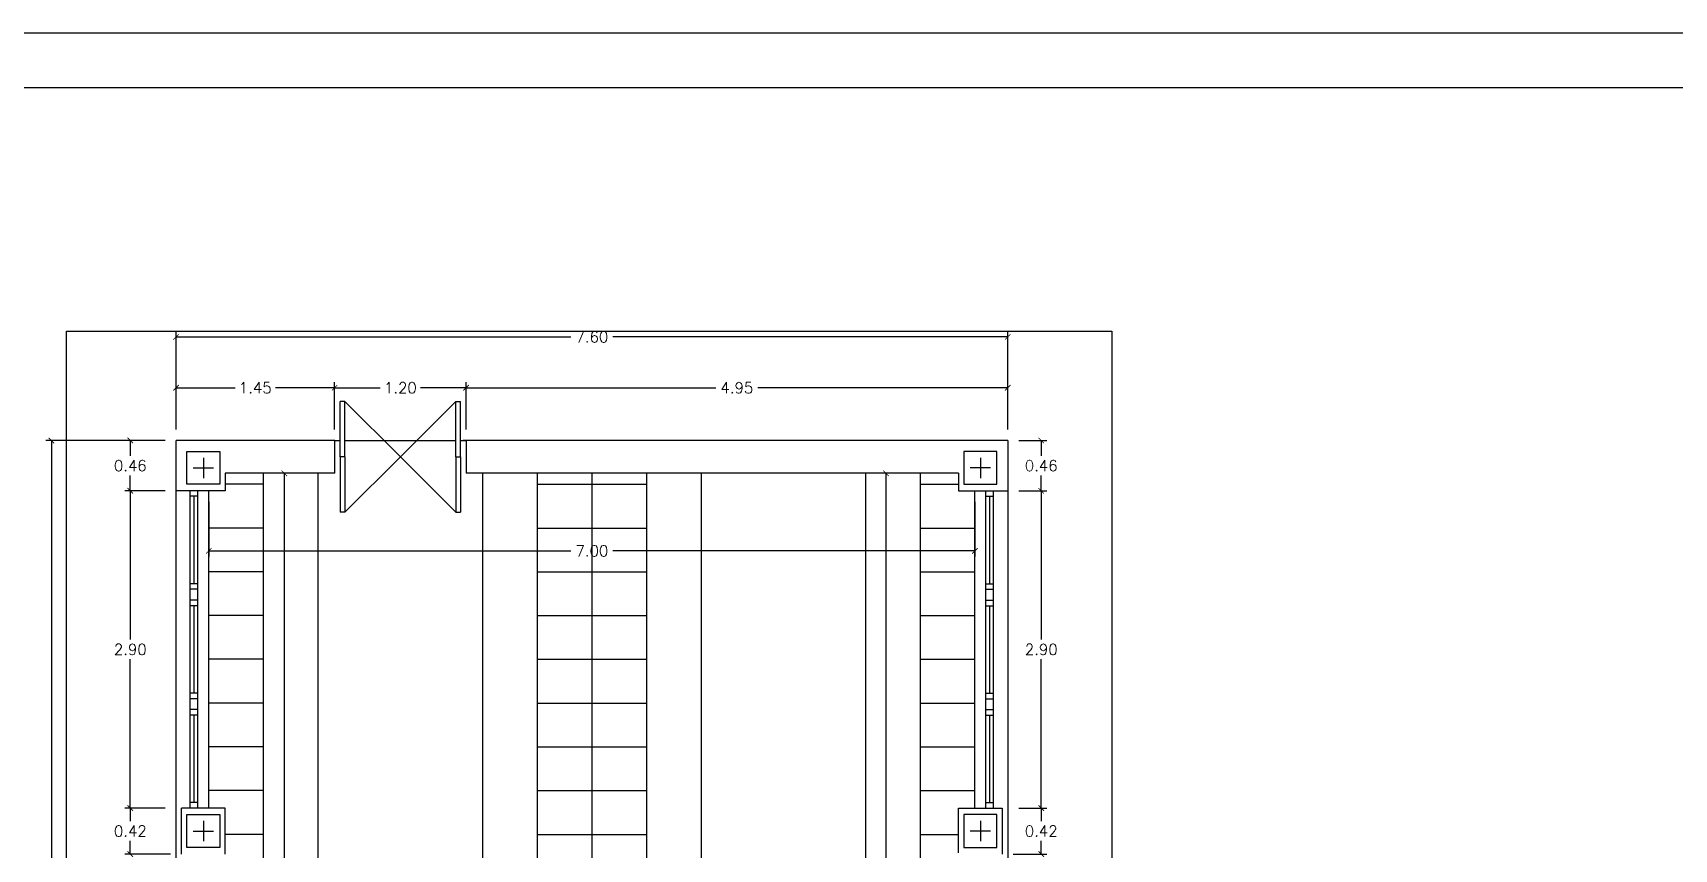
# Model space of a CAD drawing. Header units: millimetres. Extents: x 277.2 to 319.3, y 325.5 to 355.2.
# Drawn here: x 284.73 to 299.72, y 347.77 to 355.23 of the extents above; entities that cross this region are included whole.
import ezdxf

# ---------------------------------------------------------------- set-up
doc = ezdxf.new("R2010")
doc.units = ezdxf.units.MM
doc.header["$MEASUREMENT"] = 0
for name, color, linetype in [('015', 1, 'Continuous'), ('06', 6, 'Continuous'), ('COTAS', 7, 'Continuous'), ('LINEA', 3, 'Continuous'), ('MUROS', 2, 'Continuous'), ('PILARES', 2, 'Continuous'), ('PUERTAS', 3, 'Continuous'), ('TEXTOS', 7, 'Continuous'), ('VENTANAS', 9, 'Continuous')]:
    doc.layers.add(name, color=color, linetype=linetype)
doc.styles.get("Standard").update_dxf_attribs({"font": 'romans.shx'})
doc.dimstyles.new('ANTONIO', dxfattribs={"dimscale": 0.05, "dimtxt": 2, "dimasz": 1, "dimexe": 1, "dimexo": 2, "dimgap": 0.8, "dimtad": 0, "dimtih": 1, "dimtoh": 1, "dimzin": 0, "dimdsep": 46, "dimtxsty": 'Standard', "dimblk": 'ARCHTICK', "dimcen": 0.5, "dimclrd": 1, "dimclre": 1, "dimclrt": 4, "dimadec": 0, "dimazin": 0, "dimtfac": 1, "dimtofl": 0, "dimtmove": 0, "dimatfit": 3, "dimldrblk": 'DOTSMALL', "dimfxl": 1, "dimtolj": 1, "dimtzin": 0, "dimarcsym": 0})

# ---------------------------------------------------------------- blocks, each defined once
blk = doc.blocks.new('A1H')
at = {"layer": '015'}
blk.add_lwpolyline([(-831, -10), (-831, 584), (10, 584), (10, -10)], close=True, dxfattribs=at)
at = {"layer": '06'}
blk.add_lwpolyline([(-806, 0), (-806, 574), (0, 574), (0, 0)], close=True, dxfattribs=at)
blk = doc.blocks.new('A$C64186889')
at = {"layer": 'PILARES', "linetype": 'Continuous', "ltscale": 0.07}
for p, q in [((0.243, 0.15), (0.057, 0.15)), ((0.15, 0.243), (0.15, 0.057))]:
    blk.add_line(p, q, dxfattribs=at)
blk.add_lwpolyline([(0, 0), (0.3, 0), (0.3, 0.3), (0, 0.3)], close=True, dxfattribs=at)
blk = doc.blocks.new('_ArchTick')
at = {"color": 0, "const_width": 0.15}
blk.add_lwpolyline([(-0.5, -0.5), (0.5, 0.5)], dxfattribs=at)
blk = doc.blocks.new('*D113')
at = {"layer": 'COTAS', "color": 1, "linetype": 'Continuous'}
for p, q in [((269.194, 174.679), (269.45, 174.679)), ((269.4, 174.679), (269.4, 174.559)), ((269.4, 174.259), (269.4, 174.379)), ((269.144, 174.259), (269.45, 174.259))]:
    blk.add_line(p, q, dxfattribs=at)
at = {"layer": 'Defpoints', "color": 0, "linetype": 'Continuous'}
for p in [(269.094, 174.679), (269.044, 174.259), (269.4, 174.259)]:
    blk.add_point(p, dxfattribs=at)
at = {"layer": 'COTAS', "color": 1, "linetype": 'Continuous', "xscale": 0.05, "yscale": 0.05, "zscale": 0.05}
for p, rotation in [((269.4, 174.679), 90), ((269.4, 174.259), 270)]:
    blk.add_blockref('_ArchTick', p, dxfattribs=dict(at, rotation=rotation))
at = {"layer": 'COTAS', "color": 4, "linetype": 'Continuous', "insert": (269.4, 174.469), "char_height": 0.1, "attachment_point": 5}
blk.add_mtext('\\A1;0.42', dxfattribs=at)
blk = doc.blocks.new('_DotSmall')
at = {"layer": 'TEXTOS', "color": 0, "linetype": 'Continuous', "const_width": 0.5}
blk.add_lwpolyline([(-0.0625, 0, 1), (0.0625, 0, 1)], format="xyb", close=True, dxfattribs=at)
blk = doc.blocks.new('*D17')
at = {"layer": 'COTAS', "color": 1, "linetype": 'Continuous'}
for p, q in [((261.394, 174.679), (261.026, 174.679)), ((261.076, 174.679), (261.076, 174.559)), ((261.076, 174.259), (261.076, 174.379)), ((261.444, 174.259), (261.026, 174.259))]:
    blk.add_line(p, q, dxfattribs=at)
at = {"layer": 'Defpoints', "color": 0, "linetype": 'Continuous'}
for p in [(261.494, 174.679), (261.076, 174.259), (261.544, 174.259)]:
    blk.add_point(p, dxfattribs=at)
at = {"layer": 'COTAS', "color": 1, "linetype": 'Continuous', "xscale": 0.05, "yscale": 0.05, "zscale": 0.05}
for p, rotation in [((261.076, 174.679), 90), ((261.076, 174.259), 270)]:
    blk.add_blockref('_ArchTick', p, dxfattribs=dict(at, rotation=rotation))
at = {"layer": 'COTAS', "color": 4, "linetype": 'Continuous', "insert": (261.076, 174.469), "char_height": 0.1, "attachment_point": 5}
blk.add_mtext('\\A1;0.42', dxfattribs=at)
blk = doc.blocks.new('*D107')
at = {"layer": 'COTAS', "color": 1, "linetype": 'Continuous'}
for p, q in [((269.194, 178.039), (269.45, 178.039)), ((269.4, 178.039), (269.4, 177.899)), ((269.194, 177.579), (269.45, 177.579)), ((269.4, 177.579), (269.4, 177.719))]:
    blk.add_line(p, q, dxfattribs=at)
at = {"layer": 'Defpoints', "color": 0, "linetype": 'Continuous'}
for p in [(269.094, 178.039), (269.4, 178.039), (269.094, 177.579)]:
    blk.add_point(p, dxfattribs=at)
at = {"layer": 'COTAS', "color": 1, "linetype": 'Continuous', "xscale": 0.05, "yscale": 0.05, "zscale": 0.05}
for p, rotation in [((269.4, 178.039), 90), ((269.4, 177.579), 270)]:
    blk.add_blockref('_ArchTick', p, dxfattribs=dict(at, rotation=rotation))
at = {"layer": 'COTAS', "color": 4, "linetype": 'Continuous', "insert": (269.4, 177.809), "char_height": 0.1, "attachment_point": 5}
blk.add_mtext('\\A1;0.46', dxfattribs=at)
blk = doc.blocks.new('*D106')
at = {"layer": 'COTAS', "color": 1, "linetype": 'Continuous'}
for p, q in [((269.194, 177.579), (269.45, 177.579)), ((269.4, 177.579), (269.4, 176.219)), ((269.4, 174.679), (269.4, 176.039)), ((269.194, 174.679), (269.45, 174.679))]:
    blk.add_line(p, q, dxfattribs=at)
at = {"layer": 'Defpoints', "color": 0, "linetype": 'Continuous'}
for p in [(269.094, 177.579), (269.4, 177.579), (269.094, 174.679)]:
    blk.add_point(p, dxfattribs=at)
at = {"layer": 'COTAS', "color": 1, "linetype": 'Continuous', "xscale": 0.05, "yscale": 0.05, "zscale": 0.05}
for p, rotation in [((269.4, 177.579), 90), ((269.4, 174.679), 270)]:
    blk.add_blockref('_ArchTick', p, dxfattribs=dict(at, rotation=rotation))
at = {"layer": 'COTAS', "color": 4, "linetype": 'Continuous', "insert": (269.4, 176.129), "char_height": 0.1, "attachment_point": 5}
blk.add_mtext('\\A1;2.90', dxfattribs=at)
blk = doc.blocks.new('*D94')
at = {"layer": 'COTAS', "color": 1, "linetype": 'Continuous', "lineweight": -2}
for p, q in [((262.694, 177.739), (262.433, 177.739)), ((262.483, 177.739), (262.483, 169.179)), ((262.483, 160.439), (262.483, 168.999)), ((262.694, 160.439), (262.433, 160.439))]:
    blk.add_line(p, q, dxfattribs=at)
at = {"layer": 'Defpoints', "color": 0, "linetype": 'Continuous'}
for p in [(262.794, 177.739), (262.483, 160.439), (262.794, 160.439)]:
    blk.add_point(p, dxfattribs=at)
at = {"layer": 'COTAS', "color": 1, "linetype": 'Continuous', "lineweight": -2, "xscale": 0.05, "yscale": 0.05, "zscale": 0.05}
for p, rotation in [((262.483, 177.739), 90), ((262.483, 160.439), 270)]:
    blk.add_blockref('_ArchTick', p, dxfattribs=dict(at, rotation=rotation))
at = {"layer": 'COTAS', "color": 4, "linetype": 'Continuous', "insert": (262.483, 169.089), "char_height": 0.1, "attachment_point": 5}
blk.add_mtext('\\A1;17.30', dxfattribs=at)
blk = doc.blocks.new('*D93')
at = {"layer": 'COTAS', "color": 1, "linetype": 'Continuous', "lineweight": -2}
for p, q in [((268.194, 177.739), (267.931, 177.739)), ((267.981, 177.739), (267.981, 171.148)), ((267.981, 164.377), (267.981, 170.968)), ((268.194, 164.377), (267.931, 164.377))]:
    blk.add_line(p, q, dxfattribs=at)
at = {"layer": 'Defpoints', "color": 0, "linetype": 'Continuous'}
for p in [(268.294, 177.739), (267.981, 164.377), (268.294, 164.377)]:
    blk.add_point(p, dxfattribs=at)
at = {"layer": 'COTAS', "color": 1, "linetype": 'Continuous', "lineweight": -2, "xscale": 0.05, "yscale": 0.05, "zscale": 0.05}
for p, rotation in [((267.981, 177.739), 90), ((267.981, 164.377), 270)]:
    blk.add_blockref('_ArchTick', p, dxfattribs=dict(at, rotation=rotation))
at = {"layer": 'COTAS', "color": 4, "linetype": 'Continuous', "insert": (267.981, 171.058), "char_height": 0.1, "attachment_point": 5}
blk.add_mtext('\\A1;13.36', dxfattribs=at)
blk = doc.blocks.new('*D46')
at = {"layer": 'COTAS', "color": 1, "linetype": 'Continuous', "lineweight": -2}
for p, q in [((261.394, 178.039), (260.305, 178.039)), ((260.355, 178.039), (260.355, 169.179)), ((260.355, 160.139), (260.355, 168.999)), ((261.394, 160.139), (260.305, 160.139))]:
    blk.add_line(p, q, dxfattribs=at)
at = {"layer": 'Defpoints', "color": 0, "linetype": 'Continuous'}
for p in [(261.494, 178.039), (260.355, 160.139), (261.494, 160.139)]:
    blk.add_point(p, dxfattribs=at)
at = {"layer": 'COTAS', "color": 1, "linetype": 'Continuous', "lineweight": -2, "xscale": 0.05, "yscale": 0.05, "zscale": 0.05}
for p, rotation in [((260.355, 178.039), 90), ((260.355, 160.139), 270)]:
    blk.add_blockref('_ArchTick', p, dxfattribs=dict(at, rotation=rotation))
at = {"layer": 'COTAS', "color": 4, "linetype": 'Continuous', "insert": (260.355, 169.089), "char_height": 0.1, "attachment_point": 5}
blk.add_mtext('\\A1;17.90', dxfattribs=at)
blk = doc.blocks.new('*D45')
at = {"layer": 'COTAS', "color": 1, "linetype": 'Continuous', "lineweight": -2}
for p, q in [((261.494, 178.139), (261.494, 179.036)), ((261.494, 178.986), (265.101, 178.986)), ((269.094, 178.986), (265.486, 178.986)), ((269.094, 178.139), (269.094, 179.036))]:
    blk.add_line(p, q, dxfattribs=at)
at = {"layer": 'Defpoints', "color": 0, "linetype": 'Continuous'}
for p in [(261.494, 178.986), (261.494, 178.039), (269.094, 178.039)]:
    blk.add_point(p, dxfattribs=at)
at = {"layer": 'COTAS', "color": 1, "linetype": 'Continuous', "lineweight": -2, "xscale": 0.05, "yscale": 0.05, "zscale": 0.05, "rotation": 180}
blk.add_blockref('_ArchTick', (261.494, 178.986), dxfattribs=at)
at = {"layer": 'COTAS', "color": 1, "linetype": 'Continuous', "lineweight": -2, "xscale": 0.05, "yscale": 0.05, "zscale": 0.05}
blk.add_blockref('_ArchTick', (269.094, 178.986), dxfattribs=at)
at = {"layer": 'COTAS', "color": 4, "linetype": 'Continuous', "insert": (265.294, 178.986), "char_height": 0.1, "attachment_point": 5}
blk.add_mtext('\\A1;7.60', dxfattribs=at)
blk = doc.blocks.new('*D44')
at = {"layer": 'COTAS', "color": 1, "linetype": 'Continuous', "lineweight": -2}
for p, q in [((261.794, 177.479), (261.794, 176.98)), ((268.794, 177.479), (268.794, 176.98)), ((261.794, 177.03), (265.101, 177.03)), ((268.794, 177.03), (265.486, 177.03))]:
    blk.add_line(p, q, dxfattribs=at)
at = {"layer": 'Defpoints', "color": 0, "linetype": 'Continuous'}
for p in [(261.794, 177.579), (268.794, 177.579), (268.794, 177.03)]:
    blk.add_point(p, dxfattribs=at)
at = {"layer": 'COTAS', "color": 1, "linetype": 'Continuous', "lineweight": -2, "xscale": 0.05, "yscale": 0.05, "zscale": 0.05, "rotation": 180}
blk.add_blockref('_ArchTick', (261.794, 177.03), dxfattribs=at)
at = {"layer": 'COTAS', "color": 1, "linetype": 'Continuous', "lineweight": -2, "xscale": 0.05, "yscale": 0.05, "zscale": 0.05}
blk.add_blockref('_ArchTick', (268.794, 177.03), dxfattribs=at)
at = {"layer": 'COTAS', "color": 4, "linetype": 'Continuous', "insert": (265.294, 177.03), "char_height": 0.1, "attachment_point": 5}
blk.add_mtext('\\A1;7.00', dxfattribs=at)
blk = doc.blocks.new('*D43')
at = {"layer": 'COTAS', "color": 1, "linetype": 'Continuous'}
for p, q in [((261.494, 178.139), (261.494, 178.571)), ((261.494, 178.521), (262.033, 178.521)), ((262.943, 178.521), (262.404, 178.521)), ((262.943, 178.139), (262.943, 178.571))]:
    blk.add_line(p, q, dxfattribs=at)
at = {"layer": 'Defpoints', "color": 0, "linetype": 'Continuous'}
for p in [(261.494, 178.521), (261.494, 178.039), (262.943, 178.039)]:
    blk.add_point(p, dxfattribs=at)
at = {"layer": 'COTAS', "color": 1, "linetype": 'Continuous', "xscale": 0.05, "yscale": 0.05, "zscale": 0.05, "rotation": 180}
blk.add_blockref('_ArchTick', (261.494, 178.521), dxfattribs=at)
at = {"layer": 'COTAS', "color": 1, "linetype": 'Continuous', "xscale": 0.05, "yscale": 0.05, "zscale": 0.05}
blk.add_blockref('_ArchTick', (262.943, 178.521), dxfattribs=at)
at = {"layer": 'COTAS', "color": 4, "linetype": 'Continuous', "insert": (262.218, 178.521), "char_height": 0.1, "attachment_point": 5}
blk.add_mtext('\\A1;1.45', dxfattribs=at)
blk = doc.blocks.new('*D42')
at = {"layer": 'COTAS', "color": 1, "linetype": 'Continuous'}
for p, q in [((262.943, 178.139), (262.943, 178.571)), ((262.943, 178.521), (263.358, 178.521)), ((264.144, 178.521), (263.729, 178.521)), ((264.144, 178.139), (264.144, 178.571))]:
    blk.add_line(p, q, dxfattribs=at)
at = {"layer": 'Defpoints', "color": 0, "linetype": 'Continuous'}
for p in [(262.943, 178.521), (262.943, 178.039), (264.144, 178.039)]:
    blk.add_point(p, dxfattribs=at)
at = {"layer": 'COTAS', "color": 1, "linetype": 'Continuous', "xscale": 0.05, "yscale": 0.05, "zscale": 0.05, "rotation": 180}
blk.add_blockref('_ArchTick', (262.943, 178.521), dxfattribs=at)
at = {"layer": 'COTAS', "color": 1, "linetype": 'Continuous', "xscale": 0.05, "yscale": 0.05, "zscale": 0.05}
blk.add_blockref('_ArchTick', (264.144, 178.521), dxfattribs=at)
at = {"layer": 'COTAS', "color": 4, "linetype": 'Continuous', "insert": (263.544, 178.521), "char_height": 0.1, "attachment_point": 5}
blk.add_mtext('\\A1;1.20', dxfattribs=at)
blk = doc.blocks.new('*D41')
at = {"layer": 'COTAS', "color": 1, "linetype": 'Continuous', "lineweight": -2}
for p, q in [((264.144, 178.139), (264.144, 178.571)), ((264.144, 178.521), (266.426, 178.521)), ((269.094, 178.521), (266.811, 178.521)), ((269.094, 178.139), (269.094, 178.571))]:
    blk.add_line(p, q, dxfattribs=at)
at = {"layer": 'Defpoints', "color": 0, "linetype": 'Continuous'}
for p in [(264.144, 178.521), (264.144, 178.039), (269.094, 178.039)]:
    blk.add_point(p, dxfattribs=at)
at = {"layer": 'COTAS', "color": 1, "linetype": 'Continuous', "lineweight": -2, "xscale": 0.05, "yscale": 0.05, "zscale": 0.05, "rotation": 180}
blk.add_blockref('_ArchTick', (264.144, 178.521), dxfattribs=at)
at = {"layer": 'COTAS', "color": 1, "linetype": 'Continuous', "lineweight": -2, "xscale": 0.05, "yscale": 0.05, "zscale": 0.05}
blk.add_blockref('_ArchTick', (269.094, 178.521), dxfattribs=at)
at = {"layer": 'COTAS', "color": 4, "linetype": 'Continuous', "insert": (266.619, 178.521), "char_height": 0.1, "attachment_point": 5}
blk.add_mtext('\\A1;4.95', dxfattribs=at)
blk = doc.blocks.new('*D23')
at = {"layer": 'COTAS', "color": 1, "linetype": 'Continuous'}
for p, q in [((261.394, 177.579), (261.026, 177.579)), ((261.076, 177.579), (261.076, 176.219)), ((261.076, 174.679), (261.076, 176.039)), ((261.394, 174.679), (261.026, 174.679))]:
    blk.add_line(p, q, dxfattribs=at)
at = {"layer": 'Defpoints', "color": 0, "linetype": 'Continuous'}
for p in [(261.494, 177.579), (261.076, 174.679), (261.494, 174.679)]:
    blk.add_point(p, dxfattribs=at)
at = {"layer": 'COTAS', "color": 1, "linetype": 'Continuous', "xscale": 0.05, "yscale": 0.05, "zscale": 0.05}
for p, rotation in [((261.076, 177.579), 90), ((261.076, 174.679), 270)]:
    blk.add_blockref('_ArchTick', p, dxfattribs=dict(at, rotation=rotation))
at = {"layer": 'COTAS', "color": 4, "linetype": 'Continuous', "insert": (261.076, 176.129), "char_height": 0.1, "attachment_point": 5}
blk.add_mtext('\\A1;2.90', dxfattribs=at)
blk = doc.blocks.new('*D22')
at = {"layer": 'COTAS', "color": 1, "linetype": 'Continuous', "lineweight": -2}
for p, q in [((261.394, 178.039), (261.026, 178.039)), ((261.076, 178.039), (261.076, 177.899)), ((261.394, 177.579), (261.026, 177.579)), ((261.076, 177.579), (261.076, 177.719))]:
    blk.add_line(p, q, dxfattribs=at)
at = {"layer": 'Defpoints', "color": 0, "linetype": 'Continuous'}
for p in [(261.494, 178.039), (261.076, 177.579), (261.494, 177.579)]:
    blk.add_point(p, dxfattribs=at)
at = {"layer": 'COTAS', "color": 1, "linetype": 'Continuous', "lineweight": -2, "xscale": 0.05, "yscale": 0.05, "zscale": 0.05}
for p, rotation in [((261.076, 178.039), 90), ((261.076, 177.579), 270)]:
    blk.add_blockref('_ArchTick', p, dxfattribs=dict(at, rotation=rotation))
at = {"layer": 'COTAS', "color": 4, "linetype": 'Continuous', "insert": (261.076, 177.809), "char_height": 0.1, "attachment_point": 5}
blk.add_mtext('\\A1;0.46', dxfattribs=at)
blk = doc.blocks.new('A$C113E1792')
at = {"layer": 'COTAS', "linetype": 'Continuous', "ltscale": 0.07}
for base, p1, p2, picture, middle in [((0, 18.848), (7.6, 17.9), (0, 17.9), '*D45', (3.8, 18.848)), ((2.65, 18.382), (7.6, 17.9), (2.65, 17.9), '*D41', (5.125, 18.382)), ((7.3, 16.891), (0.3, 17.44), (7.3, 17.44), '*D44', (3.8, 16.891))]:
    dim = blk.add_linear_dim(base=base, p1=p1, p2=p2, dimstyle='ANTONIO', dxfattribs=at)
    dim.commit()
    dim.dimension.update_dxf_attribs({"geometry": picture, "text_midpoint": middle, "insert": (-261.494, -160.139)})
for base, p1, p2, picture, middle in [((0, 18.382), (1.45, 17.9), (0, 17.9), '*D43', (0.725, 18.382)), ((1.45, 18.382), (2.65, 17.9), (1.45, 17.9), '*D42', (2.05, 18.382))]:
    dim = blk.add_linear_dim(base=base, p1=p1, p2=p2, dimstyle='ANTONIO', override={"dimtmove": 1}, dxfattribs=at)
    dim.commit()
    dim.dimension.update_dxf_attribs({"geometry": picture, "text_midpoint": middle, "insert": (-261.494, -160.139)})
for base, p1, p2, picture, middle in [((-1.139, 0), (0, 17.9), (0, 0), '*D46', (-1.139, 8.95)), ((-0.418, 17.44), (0, 17.9), (0, 17.44), '*D22', (-0.418, 17.67)), ((0.99, 0.3), (1.3, 17.6), (1.3, 0.3), '*D94', (0.99, 8.95)), ((6.488, 4.238), (6.8, 17.6), (6.8, 4.238), '*D93', (6.488, 10.919))]:
    dim = blk.add_linear_dim(base=base, p1=p1, p2=p2, angle=90, dimstyle='ANTONIO', dxfattribs=at)
    dim.commit()
    dim.dimension.update_dxf_attribs({"geometry": picture, "text_midpoint": middle, "insert": (-261.494, -160.139)})
for base, p1, p2, picture, middle in [((7.906, 17.9), (7.6, 17.44), (7.6, 17.9), '*D107', (7.906, 17.67)), ((-0.418, 14.54), (0, 17.44), (0, 14.54), '*D23', (-0.418, 15.99)), ((7.906, 17.44), (7.6, 14.54), (7.6, 17.44), '*D106', (7.906, 15.99)), ((-0.418, 14.12), (0, 14.54), (0.05, 14.12), '*D17', (-0.418, 14.33)), ((7.906, 14.12), (7.6, 14.54), (7.55, 14.12), '*D113', (7.906, 14.33))]:
    dim = blk.add_linear_dim(base=base, p1=p1, p2=p2, angle=90, dimstyle='ANTONIO', override={"dimtmove": 1}, dxfattribs=at)
    dim.commit()
    dim.dimension.update_dxf_attribs({"geometry": picture, "text_midpoint": middle, "insert": (-261.494, -160.139)})

msp = doc.modelspace()

# ---------------------------------------------------------------- linework, layer by layer
at = {"linetype": 'Continuous'}
for p, q in [((286.835, 333.903), (286.835, 351.203)), ((287.335, 333.903), (287.335, 351.203)), ((288.835, 351.203), (288.835, 339.103)), ((289.335, 351.203), (289.335, 339.103)), ((289.835, 351.203), (289.835, 339.103)), ((290.335, 351.203), (290.335, 339.103)), ((290.835, 351.203), (290.835, 339.103)), ((292.335, 351.203), (292.335, 337.84)), ((292.835, 351.203), (292.835, 337.84)), ((289.335, 351.103), (290.335, 351.103)), ((289.335, 350.703), (290.335, 350.703)), ((289.335, 350.303), (290.335, 350.303)), ((289.335, 349.903), (290.335, 349.903)), ((289.335, 349.503), (290.335, 349.503)), ((289.335, 349.103), (290.335, 349.103)), ((289.335, 348.703), (290.335, 348.703)), ((289.335, 348.303), (290.335, 348.303)), ((289.335, 347.903), (290.335, 347.903))]:
    msp.add_line(p, q, dxfattribs=at)
for p, q in [((286.835, 351.103), (286.485, 351.103)), ((292.835, 351.103), (293.185, 351.103)), ((286.835, 350.703), (286.335, 350.703)), ((292.835, 350.703), (293.335, 350.703)), ((286.835, 350.303), (286.335, 350.303)), ((292.835, 350.303), (293.335, 350.303)), ((286.835, 349.903), (286.335, 349.903)), ((292.835, 349.903), (293.335, 349.903)), ((286.835, 349.503), (286.335, 349.503)), ((292.835, 349.503), (293.335, 349.503)), ((286.835, 349.103), (286.335, 349.103)), ((292.835, 349.103), (293.335, 349.103)), ((286.835, 348.703), (286.335, 348.703)), ((292.835, 348.703), (293.335, 348.703)), ((286.835, 348.303), (286.335, 348.303)), ((292.835, 348.303), (293.335, 348.303)), ((286.835, 347.903), (286.485, 347.903)), ((292.835, 347.903), (293.185, 347.903))]:
    msp.add_line(p, q)
at = {"layer": 'LINEA', "linetype": 'Continuous', "ltscale": 0.07}
for p, q in [((287.485, 351.503), (287.535, 351.503)), ((287.579, 351.503), (288.591, 351.503)), ((288.635, 351.503), (288.685, 351.503)), ((286.035, 334.84), (286.035, 351.043)), ((286.335, 348.143), (286.335, 351.043)), ((293.335, 348.143), (293.335, 351.043)), ((293.635, 351.043), (293.635, 338.19))]:
    msp.add_line(p, q, dxfattribs=at)
at = {"layer": 'LINEA'}
msp.add_lwpolyline([(285.035, 352.503), (294.585, 352.503), (294.585, 339.19), (307, 339.19), (307, 330.99), (285.035, 330.99), (285.035, 352.503)], dxfattribs=at)
at = {"layer": 'MUROS'}
for p, q in [((286.035, 351.043), (286.035, 351.503)), ((287.485, 351.503), (286.035, 351.503)), ((293.635, 351.503), (288.66, 351.503)), ((293.635, 351.503), (293.635, 351.043)), ((287.485, 351.203), (286.485, 351.203)), ((293.185, 351.203), (288.685, 351.203)), ((286.085, 347.723), (286.085, 348.143)), ((293.585, 348.143), (293.585, 347.723))]:
    msp.add_line(p, q, dxfattribs=at)
at = {"layer": 'MUROS', "linetype": 'Continuous', "ltscale": 0.07}
for p, q in [((287.485, 351.203), (287.485, 351.503)), ((288.685, 351.503), (288.685, 351.203)), ((286.485, 351.203), (286.485, 351.043)), ((293.185, 351.203), (293.185, 351.043)), ((286.485, 351.043), (286.035, 351.043)), ((293.185, 351.043), (293.635, 351.043)), ((286.485, 348.143), (286.085, 348.143)), ((286.485, 347.723), (286.485, 348.143)), ((293.185, 347.733), (293.185, 348.143)), ((293.185, 348.143), (293.585, 348.143))]:
    msp.add_line(p, q, dxfattribs=at)
at = {"layer": 'PUERTAS'}
for p, q in [((287.579, 351.859), (287.535, 351.859)), ((287.535, 351.353), (287.535, 351.859)), ((287.579, 351.859), (288.085, 351.353)), ((287.579, 351.353), (287.579, 351.859)), ((288.591, 351.859), (288.085, 351.353)), ((288.591, 351.859), (288.635, 351.859)), ((288.591, 351.353), (288.591, 351.859)), ((288.635, 351.353), (288.635, 351.859)), ((287.579, 351.353), (287.535, 351.353)), ((287.579, 351.353), (287.535, 351.353)), ((287.535, 351.353), (287.535, 350.847)), ((287.579, 350.847), (288.085, 351.353)), ((287.579, 351.353), (287.579, 350.847)), ((288.591, 350.847), (288.085, 351.353)), ((288.591, 351.353), (288.635, 351.353)), ((288.591, 351.353), (288.635, 351.353)), ((288.591, 351.353), (288.591, 350.847)), ((288.635, 351.353), (288.635, 350.847)), ((287.579, 350.847), (287.535, 350.847)), ((288.591, 350.847), (288.635, 350.847))]:
    msp.add_line(p, q, dxfattribs=at)
at = {"layer": 'VENTANAS', "linetype": 'Continuous', "ltscale": 0.07}
for p, q in [((286.165, 348.143), (286.165, 351.043)), ((286.235, 350.993), (286.165, 350.993)), ((286.2, 350.193), (286.2, 350.993)), ((286.235, 348.143), (286.235, 351.043)), ((293.435, 348.143), (293.435, 351.043)), ((293.435, 350.993), (293.505, 350.993)), ((293.47, 350.193), (293.47, 350.993)), ((293.505, 348.143), (293.505, 351.043)), ((286.235, 350.193), (286.165, 350.193)), ((286.235, 350.143), (286.165, 350.143)), ((293.435, 350.193), (293.505, 350.193)), ((293.435, 350.143), (293.505, 350.143)), ((286.235, 350.043), (286.165, 350.043)), ((286.235, 349.993), (286.165, 349.993)), ((286.2, 349.193), (286.2, 349.993)), ((293.435, 350.043), (293.505, 350.043)), ((293.435, 349.993), (293.505, 349.993)), ((293.47, 349.193), (293.47, 349.993)), ((286.235, 349.193), (286.165, 349.193)), ((293.435, 349.193), (293.505, 349.193)), ((286.235, 349.143), (286.165, 349.143)), ((286.235, 349.043), (286.165, 349.043)), ((293.435, 349.143), (293.505, 349.143)), ((293.435, 349.043), (293.505, 349.043)), ((286.235, 348.993), (286.165, 348.993)), ((286.2, 348.193), (286.2, 348.993)), ((293.435, 348.993), (293.505, 348.993)), ((293.47, 348.193), (293.47, 348.993)), ((286.235, 348.193), (286.165, 348.193)), ((293.435, 348.193), (293.505, 348.193))]:
    msp.add_line(p, q, dxfattribs=at)

# ---------------------------------------------------------------- block references
msp.add_blockref('A$C113E1792', (286.035, 333.603))
at = {"layer": 'PILARES', "linetype": 'Continuous', "ltscale": 0.07, "xscale": -1}
for p in [(286.435, 351.103), (286.435, 351.103), (286.435, 347.783), (286.435, 347.783)]:
    msp.add_blockref('A$C64186889', p, dxfattribs=at)
at = {"layer": 'PILARES', "linetype": 'Continuous', "ltscale": 0.07}
for p in [(293.235, 351.103), (293.235, 347.783)]:
    msp.add_blockref('A$C64186889', p, dxfattribs=at)
at = {"layer": 'TEXTOS', "linetype": 'Continuous', "ltscale": 0.07, "xscale": 0.04999999999995453, "yscale": 0.04999999999995453, "zscale": 0.05}
msp.add_blockref('A1H', (318.774, 326.029), dxfattribs=at)

doc.saveas('drawing.dxf')
